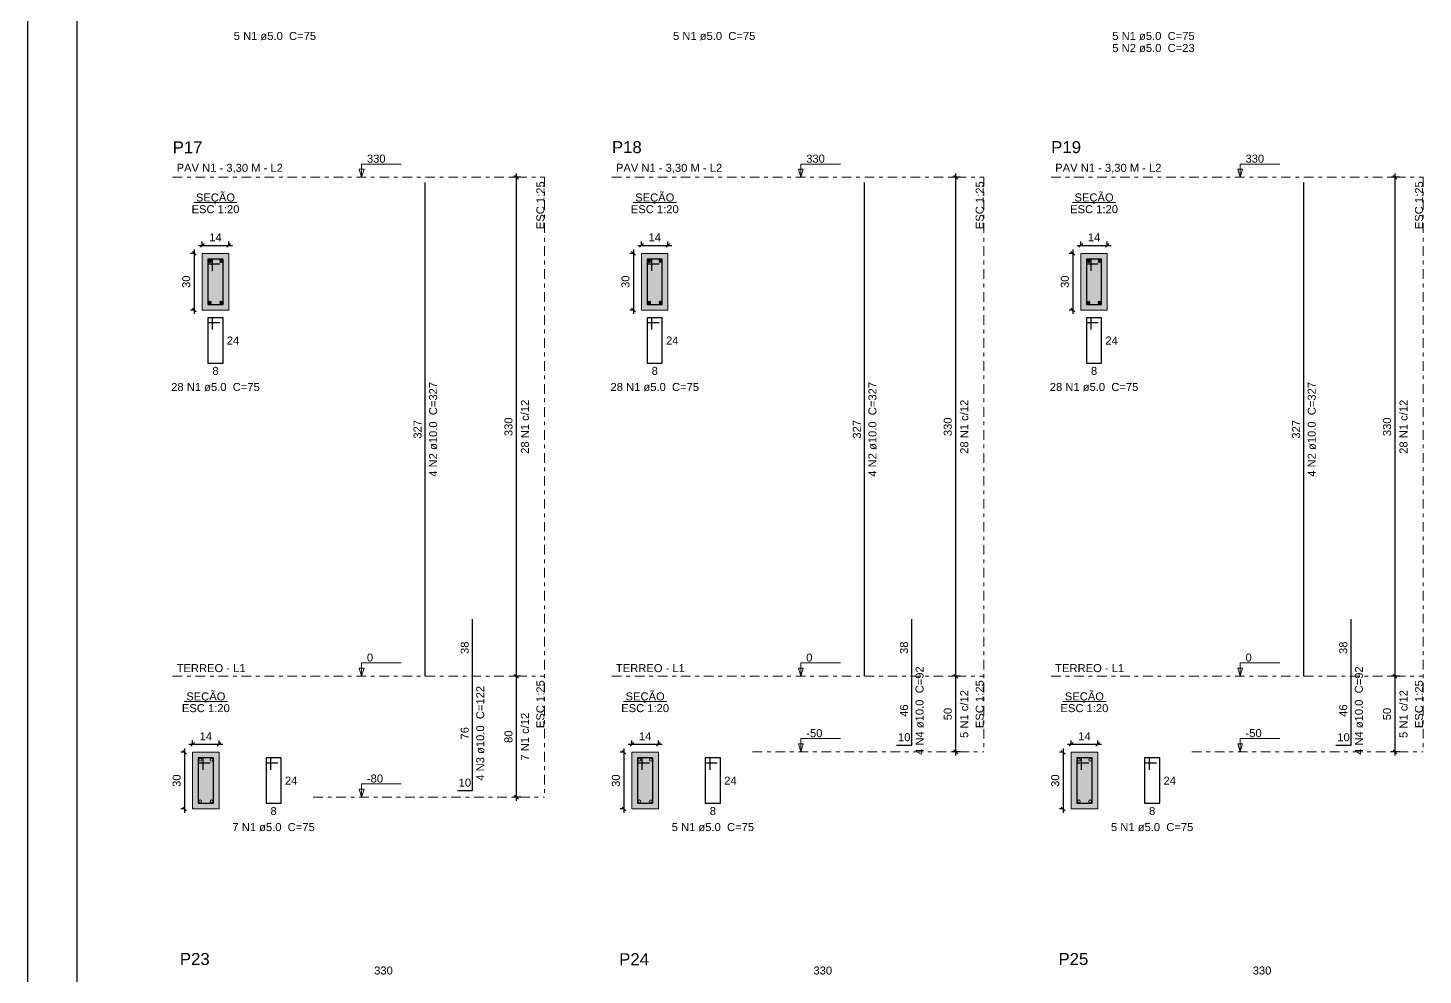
# Model space of a CAD drawing. Header units: millimetres. Extents: x -34 to 951, y -76 to 463.
# Drawn here: x 168.89 to 205.8, y -45.9 to -20.84 of the extents above; entities that cross this region are included whole.
import ezdxf

# ---------------------------------------------------------------- set-up
doc = ezdxf.new("R2010")
doc.units = ezdxf.units.MM
doc.header["$MEASUREMENT"] = 0
doc.linetypes.add('DASHDOT', pattern=[2.54, 1.27, -0.635, 0, -0.635])
doc.linetypes.add('NULL', pattern=[0])
for name, color, linetype, lineweight in [('Descrição da armadura', 7, 'Continuous', 0), ('DT-Barras na forma', 7, 'Continuous', 30), ('DT-Barras no corte', 5, 'Continuous', 5), ('DT-Barras rebatidas', 7, 'Continuous', 30), ('DT-Cotas', 7, 'Continuous', 5), ('DT-Forma', 5, 'Continuous', 5), ('DT-Hachura seção pilares', 252, 'Continuous', 5), ('DT-Pontilhado', 7, 'DASHDOT', 5), ('DT-Textos', 7, 'Continuous', 5), ('DT-Título', 7, 'Continuous', 20), ('Textos armaduras', 7, 'Continuous', 0)]:
    doc.layers.add(name, color=color, linetype=linetype, lineweight=lineweight)
doc.styles.add('Arial', font='arial.ttf')
doc.dimstyles.new('UM_20.000000', dxfattribs={"dimtxt": 0.18, "dimasz": 0.1, "dimexe": 0.1, "dimexo": 0.2, "dimgap": 0, "dimtad": 1, "dimtih": 1, "dimtoh": 1, "dimdec": 1, "dimlfac": 20, "dimzin": 0, "dimdsep": 46, "dimtxsty": 'Standard', "dimcen": 0.09, "dimdle": 0.1, "dimadec": 1, "dimazin": 2, "dimtfac": 1, "dimtdec": 4, "dimtofl": 0, "dimtmove": 0, "dimatfit": 3, "dimfxl": 1, "dimtolj": 1, "dimarcsym": 0})
doc.dimstyles.new('UM_25.000000', dxfattribs={"dimtxt": 0.18, "dimasz": 0.1, "dimexe": 0.1, "dimexo": 0.2, "dimgap": 0, "dimtad": 1, "dimtih": 1, "dimtoh": 1, "dimdec": 1, "dimlfac": 25, "dimzin": 0, "dimdsep": 46, "dimtxsty": 'Standard', "dimcen": 0.09, "dimdle": 0.1, "dimadec": 1, "dimazin": 2, "dimtfac": 1, "dimtdec": 4, "dimtofl": 0, "dimtmove": 0, "dimatfit": 3, "dimfxl": 1, "dimtolj": 1, "dimarcsym": 0})

# ---------------------------------------------------------------- blocks, each defined once
blk = doc.blocks.new('_Oblique')
at = {"color": 0, "linetype": 'ByBlock', "lineweight": -2}
blk.add_line((-0.5, -0.5), (0.5, 0.5), dxfattribs=at)
blk = doc.blocks.new('*D357')
at = {"layer": 'Defpoints', "color": 0, "transparency": 16777216}
for p in [(173.501, -26.804), (173.289, -28.304), (173.501, -28.304)]:
    blk.add_point(p, dxfattribs=at)
at = {"layer": 'DT-Cotas', "color": 0, "lineweight": -2, "transparency": 16777216}
for p, q in [((173.301, -26.804), (173.189, -26.804)), ((173.289, -26.704), (173.289, -28.404)), ((173.301, -28.304), (173.189, -28.304))]:
    blk.add_line(p, q, dxfattribs=at)
at = {"layer": 'DT-Cotas', "color": 0, "lineweight": -2, "transparency": 16777216, "xscale": 0.1, "yscale": 0.1, "zscale": 0.1}
for p, rotation in [((173.289, -26.804), 90), ((173.289, -28.304), 270)]:
    blk.add_blockref('_Oblique', p, dxfattribs=dict(at, rotation=rotation))
at = {"layer": 'DT-Cotas', "color": 7, "transparency": 16777216, "insert": (173.077, -27.554), "char_height": 0.2118, "attachment_point": 5, "rotation": 90, "style": 'Arial'}
blk.add_mtext('\\A1;30', dxfattribs=at)
blk = doc.blocks.new('*D358')
at = {"layer": 'Defpoints', "color": 0, "transparency": 16777216}
for p in [(173.501, -26.804), (174.201, -26.592), (174.201, -26.804)]:
    blk.add_point(p, dxfattribs=at)
at = {"layer": 'DT-Cotas', "color": 0, "lineweight": -2, "transparency": 16777216}
for p, q in [((173.501, -26.604), (173.501, -26.492)), ((174.201, -26.604), (174.201, -26.492)), ((173.401, -26.592), (174.301, -26.592))]:
    blk.add_line(p, q, dxfattribs=at)
at = {"layer": 'DT-Cotas', "color": 0, "lineweight": -2, "transparency": 16777216, "xscale": 0.1, "yscale": 0.1, "zscale": 0.1, "rotation": 180}
blk.add_blockref('_Oblique', (173.501, -26.592), dxfattribs=at)
at = {"layer": 'DT-Cotas', "color": 0, "lineweight": -2, "transparency": 16777216, "xscale": 0.1, "yscale": 0.1, "zscale": 0.1}
blk.add_blockref('_Oblique', (174.201, -26.592), dxfattribs=at)
at = {"layer": 'DT-Cotas', "color": 7, "transparency": 16777216, "insert": (173.851, -26.38), "char_height": 0.2118, "attachment_point": 5, "rotation": 0.0057, "style": 'Arial'}
blk.add_mtext('\\A1;14', dxfattribs=at)
blk = doc.blocks.new('*D359')
at = {"layer": 'Defpoints', "color": 0, "transparency": 16777216}
for p in [(181.815, -24.792), (182.133, -24.792), (182.133, -37.992)]:
    blk.add_point(p, dxfattribs=at)
at = {"layer": 'DT-Cotas', "color": 0, "lineweight": -2, "transparency": 16777216}
for p, q in [((181.815, -38.092), (181.815, -24.692)), ((181.933, -24.792), (181.715, -24.792)), ((181.933, -37.992), (181.715, -37.992))]:
    blk.add_line(p, q, dxfattribs=at)
at = {"layer": 'DT-Cotas', "color": 0, "lineweight": -2, "transparency": 16777216, "xscale": 0.1, "yscale": 0.1, "zscale": 0.1}
for p, rotation in [((181.815, -24.792), 90), ((181.815, -37.992), 270)]:
    blk.add_blockref('_Oblique', p, dxfattribs=dict(at, rotation=rotation))
at = {"layer": 'DT-Cotas', "color": 7, "transparency": 16777216, "insert": (181.604, -31.392), "char_height": 0.2118, "attachment_point": 5, "rotation": 90, "style": 'Arial'}
blk.add_mtext('\\A1;330', dxfattribs=at)
blk = doc.blocks.new('*D360')
at = {"layer": 'Defpoints', "color": 0, "transparency": 16777216}
for p in [(173.247, -40.004), (173.035, -41.504), (173.247, -41.504)]:
    blk.add_point(p, dxfattribs=at)
at = {"layer": 'DT-Cotas', "color": 0, "lineweight": -2, "transparency": 16777216}
for p, q in [((173.047, -40.004), (172.935, -40.004)), ((173.035, -39.904), (173.035, -41.604)), ((173.047, -41.504), (172.935, -41.504))]:
    blk.add_line(p, q, dxfattribs=at)
at = {"layer": 'DT-Cotas', "color": 0, "lineweight": -2, "transparency": 16777216, "xscale": 0.1, "yscale": 0.1, "zscale": 0.1}
for p, rotation in [((173.035, -40.004), 90), ((173.035, -41.504), 270)]:
    blk.add_blockref('_Oblique', p, dxfattribs=dict(at, rotation=rotation))
at = {"layer": 'DT-Cotas', "color": 7, "transparency": 16777216, "insert": (172.823, -40.754), "char_height": 0.2118, "attachment_point": 5, "rotation": 90, "style": 'Arial'}
blk.add_mtext('\\A1;30', dxfattribs=at)
blk = doc.blocks.new('*D361')
at = {"layer": 'Defpoints', "color": 0, "transparency": 16777216}
for p in [(173.947, -39.792), (173.247, -40.004), (173.947, -40.004)]:
    blk.add_point(p, dxfattribs=at)
at = {"layer": 'DT-Cotas', "color": 0, "lineweight": -2, "transparency": 16777216}
for p, q in [((173.147, -39.792), (174.047, -39.792)), ((173.247, -39.804), (173.247, -39.692)), ((173.947, -39.804), (173.947, -39.692))]:
    blk.add_line(p, q, dxfattribs=at)
at = {"layer": 'DT-Cotas', "color": 0, "lineweight": -2, "transparency": 16777216, "xscale": 0.1, "yscale": 0.1, "zscale": 0.1, "rotation": 180}
blk.add_blockref('_Oblique', (173.247, -39.792), dxfattribs=at)
at = {"layer": 'DT-Cotas', "color": 0, "lineweight": -2, "transparency": 16777216, "xscale": 0.1, "yscale": 0.1, "zscale": 0.1}
blk.add_blockref('_Oblique', (173.947, -39.792), dxfattribs=at)
at = {"layer": 'DT-Cotas', "color": 7, "transparency": 16777216, "insert": (173.597, -39.58), "char_height": 0.2118, "attachment_point": 5, "rotation": 0.0057, "style": 'Arial'}
blk.add_mtext('\\A1;14', dxfattribs=at)
blk = doc.blocks.new('*D362')
at = {"layer": 'Defpoints', "color": 0, "transparency": 16777216}
for p in [(181.815, -37.992), (182.133, -37.992), (182.133, -41.192)]:
    blk.add_point(p, dxfattribs=at)
at = {"layer": 'DT-Cotas', "color": 0, "lineweight": -2, "transparency": 16777216}
for p, q in [((181.933, -37.992), (181.715, -37.992)), ((181.815, -41.292), (181.815, -37.892)), ((181.933, -41.192), (181.715, -41.192))]:
    blk.add_line(p, q, dxfattribs=at)
at = {"layer": 'DT-Cotas', "color": 0, "lineweight": -2, "transparency": 16777216, "xscale": 0.1, "yscale": 0.1, "zscale": 0.1}
for p, rotation in [((181.815, -37.992), 90), ((181.815, -41.192), 270)]:
    blk.add_blockref('_Oblique', p, dxfattribs=dict(at, rotation=rotation))
at = {"layer": 'DT-Cotas', "color": 7, "transparency": 16777216, "insert": (181.604, -39.592), "char_height": 0.2118, "attachment_point": 5, "rotation": 90, "style": 'Arial'}
blk.add_mtext('\\A1;80', dxfattribs=at)
blk = doc.blocks.new('*D363')
at = {"layer": 'Defpoints', "color": 0, "transparency": 16777216}
for p in [(185.124, -26.804), (184.912, -28.304), (185.124, -28.304)]:
    blk.add_point(p, dxfattribs=at)
at = {"layer": 'DT-Cotas', "color": 0, "lineweight": -2, "transparency": 16777216}
for p, q in [((184.924, -26.804), (184.812, -26.804)), ((184.912, -26.704), (184.912, -28.404)), ((184.924, -28.304), (184.812, -28.304))]:
    blk.add_line(p, q, dxfattribs=at)
at = {"layer": 'DT-Cotas', "color": 0, "lineweight": -2, "transparency": 16777216, "xscale": 0.1, "yscale": 0.1, "zscale": 0.1}
for p, rotation in [((184.912, -26.804), 90), ((184.912, -28.304), 270)]:
    blk.add_blockref('_Oblique', p, dxfattribs=dict(at, rotation=rotation))
at = {"layer": 'DT-Cotas', "color": 7, "transparency": 16777216, "insert": (184.7, -27.554), "char_height": 0.2118, "attachment_point": 5, "rotation": 90, "style": 'Arial'}
blk.add_mtext('\\A1;30', dxfattribs=at)
blk = doc.blocks.new('*D364')
at = {"layer": 'Defpoints', "color": 0, "transparency": 16777216}
for p in [(185.124, -26.804), (185.824, -26.592), (185.824, -26.804)]:
    blk.add_point(p, dxfattribs=at)
at = {"layer": 'DT-Cotas', "color": 0, "lineweight": -2, "transparency": 16777216}
for p, q in [((185.124, -26.604), (185.124, -26.492)), ((185.824, -26.604), (185.824, -26.492)), ((185.024, -26.592), (185.924, -26.592))]:
    blk.add_line(p, q, dxfattribs=at)
at = {"layer": 'DT-Cotas', "color": 0, "lineweight": -2, "transparency": 16777216, "xscale": 0.1, "yscale": 0.1, "zscale": 0.1, "rotation": 180}
blk.add_blockref('_Oblique', (185.124, -26.592), dxfattribs=at)
at = {"layer": 'DT-Cotas', "color": 0, "lineweight": -2, "transparency": 16777216, "xscale": 0.1, "yscale": 0.1, "zscale": 0.1}
blk.add_blockref('_Oblique', (185.824, -26.592), dxfattribs=at)
at = {"layer": 'DT-Cotas', "color": 7, "transparency": 16777216, "insert": (185.474, -26.38), "char_height": 0.2118, "attachment_point": 5, "rotation": 0.0057, "style": 'Arial'}
blk.add_mtext('\\A1;14', dxfattribs=at)
blk = doc.blocks.new('*D365')
at = {"layer": 'Defpoints', "color": 0, "transparency": 16777216}
for p in [(193.439, -24.792), (193.756, -24.792), (193.756, -37.992)]:
    blk.add_point(p, dxfattribs=at)
at = {"layer": 'DT-Cotas', "color": 0, "lineweight": -2, "transparency": 16777216}
for p, q in [((193.439, -38.092), (193.439, -24.692)), ((193.556, -24.792), (193.339, -24.792)), ((193.556, -37.992), (193.339, -37.992))]:
    blk.add_line(p, q, dxfattribs=at)
at = {"layer": 'DT-Cotas', "color": 0, "lineweight": -2, "transparency": 16777216, "xscale": 0.1, "yscale": 0.1, "zscale": 0.1}
for p, rotation in [((193.439, -24.792), 90), ((193.439, -37.992), 270)]:
    blk.add_blockref('_Oblique', p, dxfattribs=dict(at, rotation=rotation))
at = {"layer": 'DT-Cotas', "color": 7, "transparency": 16777216, "insert": (193.227, -31.392), "char_height": 0.2118, "attachment_point": 5, "rotation": 90, "style": 'Arial'}
blk.add_mtext('\\A1;330', dxfattribs=at)
blk = doc.blocks.new('*D366')
at = {"layer": 'Defpoints', "color": 0, "transparency": 16777216}
for p in [(184.87, -40.004), (184.658, -41.504), (184.87, -41.504)]:
    blk.add_point(p, dxfattribs=at)
at = {"layer": 'DT-Cotas', "color": 0, "lineweight": -2, "transparency": 16777216}
for p, q in [((184.67, -40.004), (184.558, -40.004)), ((184.658, -39.904), (184.658, -41.604)), ((184.67, -41.504), (184.558, -41.504))]:
    blk.add_line(p, q, dxfattribs=at)
at = {"layer": 'DT-Cotas', "color": 0, "lineweight": -2, "transparency": 16777216, "xscale": 0.1, "yscale": 0.1, "zscale": 0.1}
for p, rotation in [((184.658, -40.004), 90), ((184.658, -41.504), 270)]:
    blk.add_blockref('_Oblique', p, dxfattribs=dict(at, rotation=rotation))
at = {"layer": 'DT-Cotas', "color": 7, "transparency": 16777216, "insert": (184.446, -40.754), "char_height": 0.2118, "attachment_point": 5, "rotation": 90, "style": 'Arial'}
blk.add_mtext('\\A1;30', dxfattribs=at)
blk = doc.blocks.new('*D367')
at = {"layer": 'Defpoints', "color": 0, "transparency": 16777216}
for p in [(185.57, -39.792), (184.87, -40.004), (185.57, -40.004)]:
    blk.add_point(p, dxfattribs=at)
at = {"layer": 'DT-Cotas', "color": 0, "lineweight": -2, "transparency": 16777216}
for p, q in [((184.77, -39.792), (185.67, -39.792)), ((184.87, -39.804), (184.87, -39.692)), ((185.57, -39.804), (185.57, -39.692))]:
    blk.add_line(p, q, dxfattribs=at)
at = {"layer": 'DT-Cotas', "color": 0, "lineweight": -2, "transparency": 16777216, "xscale": 0.1, "yscale": 0.1, "zscale": 0.1, "rotation": 180}
blk.add_blockref('_Oblique', (184.87, -39.792), dxfattribs=at)
at = {"layer": 'DT-Cotas', "color": 0, "lineweight": -2, "transparency": 16777216, "xscale": 0.1, "yscale": 0.1, "zscale": 0.1}
blk.add_blockref('_Oblique', (185.57, -39.792), dxfattribs=at)
at = {"layer": 'DT-Cotas', "color": 7, "transparency": 16777216, "insert": (185.22, -39.58), "char_height": 0.2118, "attachment_point": 5, "rotation": 0.0057, "style": 'Arial'}
blk.add_mtext('\\A1;14', dxfattribs=at)
blk = doc.blocks.new('*D368')
at = {"layer": 'Defpoints', "color": 0, "transparency": 16777216}
for p in [(193.439, -37.992), (193.756, -37.992), (193.756, -39.992)]:
    blk.add_point(p, dxfattribs=at)
at = {"layer": 'DT-Cotas', "color": 0, "lineweight": -2, "transparency": 16777216}
for p, q in [((193.556, -37.992), (193.339, -37.992)), ((193.439, -40.092), (193.439, -37.892)), ((193.556, -39.992), (193.339, -39.992))]:
    blk.add_line(p, q, dxfattribs=at)
at = {"layer": 'DT-Cotas', "color": 0, "lineweight": -2, "transparency": 16777216, "xscale": 0.1, "yscale": 0.1, "zscale": 0.1}
for p, rotation in [((193.439, -37.992), 90), ((193.439, -39.992), 270)]:
    blk.add_blockref('_Oblique', p, dxfattribs=dict(at, rotation=rotation))
at = {"layer": 'DT-Cotas', "color": 7, "transparency": 16777216, "insert": (193.227, -38.992), "char_height": 0.2118, "attachment_point": 5, "rotation": 90, "style": 'Arial'}
blk.add_mtext('\\A1;50', dxfattribs=at)
blk = doc.blocks.new('*D369')
at = {"layer": 'Defpoints', "color": 0, "transparency": 16777216}
for p in [(196.747, -26.804), (196.536, -28.304), (196.747, -28.304)]:
    blk.add_point(p, dxfattribs=at)
at = {"layer": 'DT-Cotas', "color": 0, "lineweight": -2, "transparency": 16777216}
for p, q in [((196.547, -26.804), (196.436, -26.804)), ((196.536, -26.704), (196.536, -28.404)), ((196.547, -28.304), (196.436, -28.304))]:
    blk.add_line(p, q, dxfattribs=at)
at = {"layer": 'DT-Cotas', "color": 0, "lineweight": -2, "transparency": 16777216, "xscale": 0.1, "yscale": 0.1, "zscale": 0.1}
for p, rotation in [((196.536, -26.804), 90), ((196.536, -28.304), 270)]:
    blk.add_blockref('_Oblique', p, dxfattribs=dict(at, rotation=rotation))
at = {"layer": 'DT-Cotas', "color": 7, "transparency": 16777216, "insert": (196.324, -27.554), "char_height": 0.2118, "attachment_point": 5, "rotation": 90, "style": 'Arial'}
blk.add_mtext('\\A1;30', dxfattribs=at)
blk = doc.blocks.new('*D370')
at = {"layer": 'Defpoints', "color": 0, "transparency": 16777216}
for p in [(196.747, -26.804), (197.447, -26.592), (197.447, -26.804)]:
    blk.add_point(p, dxfattribs=at)
at = {"layer": 'DT-Cotas', "color": 0, "lineweight": -2, "transparency": 16777216}
for p, q in [((196.747, -26.604), (196.747, -26.492)), ((197.447, -26.604), (197.447, -26.492)), ((196.647, -26.592), (197.547, -26.592))]:
    blk.add_line(p, q, dxfattribs=at)
at = {"layer": 'DT-Cotas', "color": 0, "lineweight": -2, "transparency": 16777216, "xscale": 0.1, "yscale": 0.1, "zscale": 0.1, "rotation": 180}
blk.add_blockref('_Oblique', (196.747, -26.592), dxfattribs=at)
at = {"layer": 'DT-Cotas', "color": 0, "lineweight": -2, "transparency": 16777216, "xscale": 0.1, "yscale": 0.1, "zscale": 0.1}
blk.add_blockref('_Oblique', (197.447, -26.592), dxfattribs=at)
at = {"layer": 'DT-Cotas', "color": 7, "transparency": 16777216, "insert": (197.097, -26.38), "char_height": 0.2118, "attachment_point": 5, "rotation": 0.0057, "style": 'Arial'}
blk.add_mtext('\\A1;14', dxfattribs=at)
blk = doc.blocks.new('*D371')
at = {"layer": 'Defpoints', "color": 0, "transparency": 16777216}
for p in [(205.062, -24.792), (205.38, -24.792), (205.38, -37.992)]:
    blk.add_point(p, dxfattribs=at)
at = {"layer": 'DT-Cotas', "color": 0, "lineweight": -2, "transparency": 16777216}
for p, q in [((205.062, -38.092), (205.062, -24.692)), ((205.18, -24.792), (204.962, -24.792)), ((205.18, -37.992), (204.962, -37.992))]:
    blk.add_line(p, q, dxfattribs=at)
at = {"layer": 'DT-Cotas', "color": 0, "lineweight": -2, "transparency": 16777216, "xscale": 0.1, "yscale": 0.1, "zscale": 0.1}
for p, rotation in [((205.062, -24.792), 90), ((205.062, -37.992), 270)]:
    blk.add_blockref('_Oblique', p, dxfattribs=dict(at, rotation=rotation))
at = {"layer": 'DT-Cotas', "color": 7, "transparency": 16777216, "insert": (204.85, -31.392), "char_height": 0.2118, "attachment_point": 5, "rotation": 90, "style": 'Arial'}
blk.add_mtext('\\A1;330', dxfattribs=at)
blk = doc.blocks.new('*D372')
at = {"layer": 'Defpoints', "color": 0, "transparency": 16777216}
for p in [(196.493, -40.004), (196.281, -41.504), (196.493, -41.504)]:
    blk.add_point(p, dxfattribs=at)
at = {"layer": 'DT-Cotas', "color": 0, "lineweight": -2, "transparency": 16777216}
for p, q in [((196.293, -40.004), (196.181, -40.004)), ((196.281, -39.904), (196.281, -41.604)), ((196.293, -41.504), (196.181, -41.504))]:
    blk.add_line(p, q, dxfattribs=at)
at = {"layer": 'DT-Cotas', "color": 0, "lineweight": -2, "transparency": 16777216, "xscale": 0.1, "yscale": 0.1, "zscale": 0.1}
for p, rotation in [((196.281, -40.004), 90), ((196.281, -41.504), 270)]:
    blk.add_blockref('_Oblique', p, dxfattribs=dict(at, rotation=rotation))
at = {"layer": 'DT-Cotas', "color": 7, "transparency": 16777216, "insert": (196.07, -40.754), "char_height": 0.2118, "attachment_point": 5, "rotation": 90, "style": 'Arial'}
blk.add_mtext('\\A1;30', dxfattribs=at)
blk = doc.blocks.new('*D373')
at = {"layer": 'Defpoints', "color": 0, "transparency": 16777216}
for p in [(197.193, -39.792), (196.493, -40.004), (197.193, -40.004)]:
    blk.add_point(p, dxfattribs=at)
at = {"layer": 'DT-Cotas', "color": 0, "lineweight": -2, "transparency": 16777216}
for p, q in [((196.393, -39.792), (197.293, -39.792)), ((196.493, -39.804), (196.493, -39.692)), ((197.193, -39.804), (197.193, -39.692))]:
    blk.add_line(p, q, dxfattribs=at)
at = {"layer": 'DT-Cotas', "color": 0, "lineweight": -2, "transparency": 16777216, "xscale": 0.1, "yscale": 0.1, "zscale": 0.1, "rotation": 180}
blk.add_blockref('_Oblique', (196.493, -39.792), dxfattribs=at)
at = {"layer": 'DT-Cotas', "color": 0, "lineweight": -2, "transparency": 16777216, "xscale": 0.1, "yscale": 0.1, "zscale": 0.1}
blk.add_blockref('_Oblique', (197.193, -39.792), dxfattribs=at)
at = {"layer": 'DT-Cotas', "color": 7, "transparency": 16777216, "insert": (196.843, -39.58), "char_height": 0.2118, "attachment_point": 5, "rotation": 0.0057, "style": 'Arial'}
blk.add_mtext('\\A1;14', dxfattribs=at)
blk = doc.blocks.new('*D374')
at = {"layer": 'Defpoints', "color": 0, "transparency": 16777216}
for p in [(205.062, -37.992), (205.38, -37.992), (205.38, -39.992)]:
    blk.add_point(p, dxfattribs=at)
at = {"layer": 'DT-Cotas', "color": 0, "lineweight": -2, "transparency": 16777216}
for p, q in [((205.18, -37.992), (204.962, -37.992)), ((205.062, -40.092), (205.062, -37.892)), ((205.18, -39.992), (204.962, -39.992))]:
    blk.add_line(p, q, dxfattribs=at)
at = {"layer": 'DT-Cotas', "color": 0, "lineweight": -2, "transparency": 16777216, "xscale": 0.1, "yscale": 0.1, "zscale": 0.1}
for p, rotation in [((205.062, -37.992), 90), ((205.062, -39.992), 270)]:
    blk.add_blockref('_Oblique', p, dxfattribs=dict(at, rotation=rotation))
at = {"layer": 'DT-Cotas', "color": 7, "transparency": 16777216, "insert": (204.85, -38.992), "char_height": 0.2118, "attachment_point": 5, "rotation": 90, "style": 'Arial'}
blk.add_mtext('\\A1;50', dxfattribs=at)

msp = doc.modelspace()

# ---------------------------------------------------------------- hatches: boundary and pattern name
at = {"layer": 'DT-Hachura seção pilares', "linetype": 'Continuous'}
for points in [[(173.5008, -28.3037), (173.5008, -28.3037), (174.2008, -28.3037), (174.2008, -26.8037), (173.5008, -26.8037), (173.5008, -28.3037)], [(185.1241, -28.3037), (185.1241, -28.3037), (185.8241, -28.3037), (185.8241, -26.8037), (185.1241, -26.8037), (185.1241, -28.3037)], [(196.7473, -28.3037), (196.7473, -28.3037), (197.4473, -28.3037), (197.4473, -26.8037), (196.7473, -26.8037), (196.7473, -28.3037)], [(173.2466, -41.5037), (173.2466, -41.5037), (173.9466, -41.5037), (173.9466, -40.0037), (173.2466, -40.0037), (173.2466, -41.5037)], [(184.8699, -41.5037), (184.8699, -41.5037), (185.5699, -41.5037), (185.5699, -40.0037), (184.8699, -40.0037), (184.8699, -41.5037)], [(196.4931, -41.5037), (196.4931, -41.5037), (197.1931, -41.5037), (197.1931, -40.0037), (196.4931, -40.0037), (196.4931, -41.5037)]]:
    msp.add_hatch(color=252, dxfattribs=at).paths.add_polyline_path(points)

# ---------------------------------------------------------------- linework, layer by layer
at = {"color": 7}
for p, q in [((168.888, -76.3225), (168.888, 42.5775)), ((170.188, -74.0225), (170.188, 40.2775))]:
    msp.add_line(p, q, dxfattribs=at)
at = {"layer": 'DT-Barras na forma'}
for points in [[(173.7758, -27.2662), (173.7758, -26.9537), (173.6508, -26.9537), (173.6508, -28.1537), (174.0508, -28.1537), (174.0508, -26.9537), (173.6508, -26.9537), (173.6508, -27.0787), (173.9633, -27.0787)], [(185.3991, -27.2662), (185.3991, -26.9537), (185.2741, -26.9537), (185.2741, -28.1537), (185.6741, -28.1537), (185.6741, -26.9537), (185.2741, -26.9537), (185.2741, -27.0787), (185.5866, -27.0787)], [(197.0223, -27.2662), (197.0223, -26.9537), (196.8973, -26.9537), (196.8973, -28.1537), (197.2973, -28.1537), (197.2973, -26.9537), (196.8973, -26.9537), (196.8973, -27.0787), (197.2098, -27.0787)], [(173.5216, -40.4662), (173.5216, -40.1537), (173.3966, -40.1537), (173.3966, -41.3537), (173.7966, -41.3537), (173.7966, -40.1537), (173.3966, -40.1537), (173.3966, -40.2787), (173.7091, -40.2787)], [(185.1449, -40.4662), (185.1449, -40.1537), (185.0199, -40.1537), (185.0199, -41.3537), (185.4199, -41.3537), (185.4199, -40.1537), (185.0199, -40.1537), (185.0199, -40.2787), (185.3324, -40.2787)], [(196.7681, -40.4662), (196.7681, -40.1537), (196.6431, -40.1537), (196.6431, -41.3537), (197.0431, -41.3537), (197.0431, -40.1537), (196.6431, -40.1537), (196.6431, -40.2787), (196.9556, -40.2787)]]:
    msp.add_lwpolyline(points, dxfattribs=at)
at = {"layer": 'DT-Barras no corte'}
for p, q in [((173.6633, -27.0412), (173.7383, -26.9662)), ((173.6633, -26.9662), (173.7383, -27.0412)), ((173.9633, -27.0412), (174.0383, -26.9662)), ((173.9633, -26.9662), (174.0383, -27.0412)), ((185.2866, -27.0412), (185.3616, -26.9662)), ((185.2866, -26.9662), (185.3616, -27.0412)), ((185.5866, -27.0412), (185.6616, -26.9662)), ((185.5866, -26.9662), (185.6616, -27.0412)), ((196.9098, -27.0412), (196.9848, -26.9662)), ((196.9098, -26.9662), (196.9848, -27.0412)), ((197.2098, -27.0412), (197.2848, -26.9662)), ((197.2098, -26.9662), (197.2848, -27.0412)), ((173.6633, -28.1412), (173.7383, -28.0662)), ((173.6633, -28.0662), (173.7383, -28.1412)), ((173.9633, -28.1412), (174.0383, -28.0662)), ((173.9633, -28.0662), (174.0383, -28.1412)), ((185.2866, -28.1412), (185.3616, -28.0662)), ((185.2866, -28.0662), (185.3616, -28.1412)), ((185.5866, -28.1412), (185.6616, -28.0662)), ((185.5866, -28.0662), (185.6616, -28.1412)), ((196.9098, -28.1412), (196.9848, -28.0662)), ((196.9098, -28.0662), (196.9848, -28.1412)), ((197.2098, -28.1412), (197.2848, -28.0662)), ((197.2098, -28.0662), (197.2848, -28.1412))]:
    msp.add_line(p, q, dxfattribs=at)
for centre in [(173.7008, -27.0037), (174.0008, -27.0037), (185.3241, -27.0037), (185.6241, -27.0037), (196.9473, -27.0037), (197.2473, -27.0037), (173.7008, -28.1037), (174.0008, -28.1037), (185.3241, -28.1037), (185.6241, -28.1037), (196.9473, -28.1037), (197.2473, -28.1037), (173.4466, -40.2037), (173.7466, -40.2037), (185.0699, -40.2037), (185.3699, -40.2037), (196.6931, -40.2037), (196.9931, -40.2037), (173.4466, -41.3037), (173.7466, -41.3037), (185.0699, -41.3037), (185.3699, -41.3037), (196.6931, -41.3037), (196.9931, -41.3037)]:
    msp.add_circle(centre, 0.0375, dxfattribs=at)
at = {"layer": 'DT-Barras rebatidas'}
for points in [[(179.4033, -37.9916), (179.4033, -24.9276)], [(191.0265, -37.9916), (191.0265, -24.9276)], [(202.6498, -37.9916), (202.6498, -24.9276)], [(173.7758, -28.8221), (173.7758, -28.5096), (173.6508, -28.5096), (173.6508, -29.7096), (174.0508, -29.7096), (174.0508, -28.5096), (173.6508, -28.5096), (173.6508, -28.6346), (173.9633, -28.6346)], [(185.3991, -28.8221), (185.3991, -28.5096), (185.2741, -28.5096), (185.2741, -29.7096), (185.6741, -29.7096), (185.6741, -28.5096), (185.2741, -28.5096), (185.2741, -28.6346), (185.5866, -28.6346)], [(197.0223, -28.8221), (197.0223, -28.5096), (196.8973, -28.5096), (196.8973, -29.7096), (197.2973, -29.7096), (197.2973, -28.5096), (196.8973, -28.5096), (196.8973, -28.6346), (197.2098, -28.6346)], [(180.2505, -41.0116), (180.6505, -41.0116), (180.6505, -37.9916), (180.6505, -36.4849)], [(191.8737, -39.8116), (192.2737, -39.8116), (192.2737, -37.9916), (192.2737, -36.4849)], [(203.497, -39.8116), (203.897, -39.8116), (203.897, -37.9916), (203.897, -36.4849)], [(175.3136, -40.4662), (175.3136, -40.1537), (175.1886, -40.1537), (175.1886, -41.3537), (175.5886, -41.3537), (175.5886, -40.1537), (175.1886, -40.1537), (175.1886, -40.2787), (175.5011, -40.2787)], [(186.9368, -40.4662), (186.9368, -40.1537), (186.8118, -40.1537), (186.8118, -41.3537), (187.2118, -41.3537), (187.2118, -40.1537), (186.8118, -40.1537), (186.8118, -40.2787), (187.1243, -40.2787)], [(198.5601, -40.4662), (198.5601, -40.1537), (198.4351, -40.1537), (198.4351, -41.3537), (198.8351, -41.3537), (198.8351, -40.1537), (198.4351, -40.1537), (198.4351, -40.2787), (198.7476, -40.2787)]]:
    msp.add_lwpolyline(points, dxfattribs=at)
at = {"layer": 'DT-Forma'}
for points in [[(173.5008, -28.3037), (174.2008, -28.3037), (174.2008, -26.8037), (173.5008, -26.8037), (173.5008, -28.3037)], [(185.1241, -28.3037), (185.8241, -28.3037), (185.8241, -26.8037), (185.1241, -26.8037), (185.1241, -28.3037)], [(196.7473, -28.3037), (197.4473, -28.3037), (197.4473, -26.8037), (196.7473, -26.8037), (196.7473, -28.3037)], [(173.2466, -41.5037), (173.9466, -41.5037), (173.9466, -40.0037), (173.2466, -40.0037), (173.2466, -41.5037)], [(184.8699, -41.5037), (185.5699, -41.5037), (185.5699, -40.0037), (184.8699, -40.0037), (184.8699, -41.5037)], [(196.4931, -41.5037), (197.1931, -41.5037), (197.1931, -40.0037), (196.4931, -40.0037), (196.4931, -41.5037)]]:
    msp.add_lwpolyline(points, close=True, dxfattribs=at)
at = {"layer": 'DT-Pontilhado', "ltscale": 0.2}
for p, q in [((172.7171, -24.7916), (182.5567, -24.7916)), ((182.5567, -24.7916), (182.5567, -41.1916)), ((184.3404, -24.7916), (194.1799, -24.7916)), ((194.1799, -24.7916), (194.1799, -39.9916)), ((195.9636, -24.7916), (205.8032, -24.7916)), ((205.8032, -24.7916), (205.8032, -39.9916)), ((172.7171, -37.9916), (182.5567, -37.9916)), ((184.3404, -37.9916), (194.1799, -37.9916)), ((195.9636, -37.9916), (205.8032, -37.9916)), ((188.063, -39.9916), (194.1799, -39.9916)), ((199.6863, -39.9916), (205.8032, -39.9916)), ((176.4398, -41.1916), (182.5567, -41.1916))]:
    msp.add_line(p, q, dxfattribs=at)
at = {"layer": 'DT-Textos'}
for p, q in [((173.2786, -25.4588), (174.423, -25.4588)), ((184.9018, -25.4588), (186.0463, -25.4588)), ((196.5251, -25.4588), (197.6695, -25.4588)), ((173.0244, -38.6588), (174.1688, -38.6588)), ((184.6477, -38.6588), (185.7921, -38.6588)), ((196.2709, -38.6588), (197.4153, -38.6588))]:
    msp.add_line(p, q, dxfattribs=at)
for points in [[(177.7179, -24.7916), (177.7814, -24.5798), (177.6543, -24.5798), (177.7179, -24.7916), (177.7179, -24.4416), (178.7679, -24.4416)], [(189.3411, -24.7916), (189.4047, -24.5798), (189.2776, -24.5798), (189.3411, -24.7916), (189.3411, -24.4416), (190.3911, -24.4416)], [(200.9644, -24.7916), (201.0279, -24.5798), (200.9008, -24.5798), (200.9644, -24.7916), (200.9644, -24.4416), (202.0144, -24.4416)], [(177.7179, -37.9916), (177.7814, -37.7798), (177.6543, -37.7798), (177.7179, -37.9916), (177.7179, -37.6416), (178.7679, -37.6416)], [(189.3411, -37.9916), (189.4047, -37.7798), (189.2776, -37.7798), (189.3411, -37.9916), (189.3411, -37.6416), (190.3911, -37.6416)], [(200.9644, -37.9916), (201.0279, -37.7798), (200.9008, -37.7798), (200.9644, -37.9916), (200.9644, -37.6416), (202.0144, -37.6416)], [(189.3411, -39.9916), (189.4047, -39.7798), (189.2776, -39.7798), (189.3411, -39.9916), (189.3411, -39.6416), (190.3911, -39.6416)], [(200.9644, -39.9916), (201.0279, -39.7798), (200.9008, -39.7798), (200.9644, -39.9916), (200.9644, -39.6416), (202.0144, -39.6416)], [(177.7179, -41.1916), (177.7814, -40.9798), (177.6543, -40.9798), (177.7179, -41.1916), (177.7179, -40.8416), (178.7679, -40.8416)]]:
    msp.add_lwpolyline(points, dxfattribs=at)

# ---------------------------------------------------------------- texts
at = {"layer": 'Descrição da armadura', "linetype": 'NULL', "char_height": 0.2118, "attachment_point": 8, "line_spacing_factor": 0.9, "style": 'Arial'}
for s, insert, width in [('5 N1 ø5.0  C=75', (175.4226, -21.1637), 4.35772), ('5 N1 ø5.0  C=75', (187.0458, -21.1637), 4.35772), ('5 N1 ø5.0  C=75', (198.6691, -21.1637), 4.35772), ('5 N2 ø5.0  C=23', (198.6691, -21.4817), 4.39772), ('28 N1 ø5.0  C=75', (173.8511, -30.4506), 4.686721), ('28 N1 ø5.0  C=75', (185.4744, -30.4506), 4.686721), ('28 N1 ø5.0  C=75', (197.0976, -30.4506), 4.686721), ('7 N1 ø5.0  C=75', (175.3881, -42.0946), 4.35772), ('5 N1 ø5.0  C=75', (187.0114, -42.0946), 4.35772), ('5 N1 ø5.0  C=75', (198.6346, -42.0946), 4.35772)]:
    msp.add_mtext(s, dxfattribs=dict(at, insert=insert, width=width))
at = {"layer": 'Descrição da armadura', "linetype": 'NULL', "char_height": 0.2118, "attachment_point": 8, "rotation": 90.00021, "line_spacing_factor": 0.9, "style": 'Arial'}
for s, insert, width in [('4 N2 ø10.0  C=327', (179.7212, -31.4595), 5.015721), ('4 N2 ø10.0  C=327', (191.3445, -31.4595), 5.015721), ('4 N2 ø10.0  C=327', (202.9677, -31.4595), 5.015721), ('28 N1 c/12', (182.1471, -31.3916), 2.90156), ('28 N1 c/12', (193.7703, -31.3916), 2.90156), ('28 N1 c/12', (205.3936, -31.3916), 2.90156), ('4 N4 ø10.0  C=92', (192.5915, -38.9015), 4.686721), ('4 N4 ø10.0  C=92', (204.2147, -38.9015), 4.686721), ('4 N3 ø10.0  C=122', (180.9682, -39.5015), 5.015721), ('5 N1 c/12', (193.7703, -38.9916), 2.57256), ('5 N1 c/12', (205.3936, -38.9916), 2.57256), ('7 N1 c/12', (182.1471, -39.5916), 2.57256)]:
    msp.add_mtext(s, dxfattribs=dict(at, insert=insert, width=width))
at = {"layer": 'DT-Textos', "linetype": 'NULL', "char_height": 0.2118, "line_spacing_factor": 0.798, "style": 'Arial'}
for s, insert, width, attachment_point in [('330', (177.8581, -24.4066), 0.987001, 7), ('330', (189.4814, -24.4066), 0.987001, 7), ('330', (201.1046, -24.4066), 0.987001, 7), ('PAV N1 - 3,30 M - L2', (172.8231, -24.6856), 5.623355, 7), ('PAV N1 - 3,30 M - L2', (184.4464, -24.6856), 5.623355, 7), ('PAV N1 - 3,30 M - L2', (196.0696, -24.6856), 5.623355, 7), ('SEÇÃO', (173.8511, -25.4965), 2.072476, 8), ('SEÇÃO', (185.4744, -25.4965), 2.072476, 8), ('SEÇÃO', (197.0976, -25.4965), 2.072476, 8), ('ESC 1:20', (173.8511, -25.7446), 2.532883, 8), ('ESC 1:20', (185.4744, -25.7446), 2.532883, 8), ('ESC 1:20', (197.0976, -25.7446), 2.532883, 8), ('0', (177.8581, -37.6066), 0.329, 7), ('0', (189.4814, -37.6066), 0.329, 7), ('0', (201.1046, -37.6066), 0.329, 7), ('TERREO - L1', (172.8231, -37.8856), 3.650321, 7), ('TERREO - L1', (184.4464, -37.8856), 3.650321, 7), ('TERREO - L1', (196.0696, -37.8856), 3.650321, 7), ('SEÇÃO', (173.5961, -38.6965), 2.072476, 8), ('SEÇÃO', (185.2194, -38.6965), 2.072476, 8), ('SEÇÃO', (196.8426, -38.6965), 2.072476, 8), ('ESC 1:20', (173.5961, -38.9446), 2.532883, 8), ('ESC 1:20', (185.2194, -38.9446), 2.532883, 8), ('ESC 1:20', (196.8426, -38.9446), 2.532883, 8), ('-50', (189.4814, -39.6066), 0.854949, 7), ('-50', (201.1046, -39.6066), 0.854949, 7), ('-80', (177.8581, -40.8066), 0.854949, 7), ('330', (178.0498, -45.8864), 0.987001, 7), ('330', (189.6731, -45.8864), 0.987001, 7), ('330', (201.2963, -45.8864), 0.987001, 7)]:
    msp.add_mtext(s, dxfattribs=dict(at, insert=insert, width=width, attachment_point=attachment_point))
at = {"layer": 'DT-Textos', "linetype": 'NULL', "char_height": 0.2118, "width": 2.532883, "attachment_point": 9, "rotation": 90.00021, "line_spacing_factor": 0.798, "style": 'Arial'}
for insert in [(182.5562, -24.8975), (194.1795, -24.8975), (205.8027, -24.8975), (182.5562, -38.0975), (194.1795, -38.0975), (205.8027, -38.0975)]:
    msp.add_mtext('ESC 1:25', dxfattribs=dict(at, insert=insert))
at = {"layer": 'DT-Título', "linetype": 'NULL', "char_height": 0.3177, "width": 1.579298, "attachment_point": 7, "line_spacing_factor": 0.798, "style": 'Arial'}
for s, insert in [('P17', (172.7171, -24.1567)), ('P18', (184.3404, -24.1567)), ('P19', (195.9636, -24.1567)), ('P23', (172.9088, -45.6364)), ('P24', (184.5321, -45.6364)), ('P25', (196.1553, -45.6364))]:
    msp.add_mtext(s, dxfattribs=dict(at, insert=insert))
at = {"layer": 'Textos armaduras', "linetype": 'NULL', "char_height": 0.2118, "line_spacing_factor": 0.9, "style": 'Arial'}
for s, insert, width, attachment_point in [('24', (174.1508, -29.0037), 1.058001, 1), ('24', (185.7741, -29.0037), 1.058001, 1), ('24', (197.3973, -29.0037), 1.058001, 1), ('8', (173.8508, -29.8069), 0.729, 2), ('8', (185.4741, -29.8069), 0.729, 2), ('8', (197.0973, -29.8069), 0.729, 2), ('10', (192.0737, -39.7143), 1.058001, 8), ('10', (203.697, -39.7143), 1.058001, 8), ('24', (175.6886, -40.6478), 1.058001, 1), ('10', (180.4505, -40.9143), 1.058001, 8), ('24', (187.3118, -40.6478), 1.058001, 1), ('24', (198.9351, -40.6478), 1.058001, 1), ('8', (175.3886, -41.451), 0.729, 2), ('8', (187.0118, -41.451), 0.729, 2), ('8', (198.6351, -41.451), 0.729, 2)]:
    msp.add_mtext(s, dxfattribs=dict(at, insert=insert, width=width, attachment_point=attachment_point))
at = {"layer": 'Textos armaduras', "linetype": 'NULL', "char_height": 0.2118, "attachment_point": 8, "rotation": 90.00021, "line_spacing_factor": 0.9, "style": 'Arial'}
for s, insert, width in [('327', (179.306, -31.4596), 1.387001), ('327', (190.9292, -31.4596), 1.387001), ('327', (202.5525, -31.4596), 1.387001), ('38', (180.5532, -37.2382), 1.058001), ('38', (192.1764, -37.2382), 1.058001), ('38', (203.7997, -37.2382), 1.058001), ('46', (192.1764, -38.9016), 1.058001), ('46', (203.7997, -38.9016), 1.058001), ('76', (180.5532, -39.5016), 1.058001)]:
    msp.add_mtext(s, dxfattribs=dict(at, insert=insert, width=width))

# ---------------------------------------------------------------- dimensions: what is measured, and where the dimension line sits
at = {"layer": 'DT-Cotas'}
for base, p1, p2, dimstyle, override, picture, middle in [((181.8154, -24.7916), (182.1331, -37.9916), (182.1331, -24.7916), 'UM_25.000000', {"dimtxt": 0.2118, "dimasz": 0.1, "dimexe": 0.1, "dimexo": 0.2, "dimtad": 1, "dimtih": 0, "dimtoh": 0, "dimdec": 1, "dimlfac": 25, "dimzin": 8, "dimtxsty": 'Arial', "dimblk": 'Oblique', "dimblk1": 'Oblique', "dimblk2": 'Oblique', "dimsah": 1, "dimdle": 0.1, "dimse1": 0, "dimse2": 0, "dimclrt": 7, "dimadec": 1, "dimazin": 3, "dimtmove": 2, "dimldrblk": 'Oblique'}, '*D359', (181.6036, -31.3916)), ((193.4386, -24.7916), (193.7563, -37.9916), (193.7563, -24.7916), 'UM_25.000000', {"dimtxt": 0.2118, "dimasz": 0.1, "dimexe": 0.1, "dimexo": 0.2, "dimtad": 1, "dimtih": 0, "dimtoh": 0, "dimdec": 1, "dimlfac": 25, "dimzin": 8, "dimtxsty": 'Arial', "dimblk": 'Oblique', "dimblk1": 'Oblique', "dimblk2": 'Oblique', "dimsah": 1, "dimdle": 0.1, "dimse1": 0, "dimse2": 0, "dimclrt": 7, "dimadec": 1, "dimazin": 3, "dimtmove": 2, "dimldrblk": 'Oblique'}, '*D365', (193.2268, -31.3916)), ((205.0619, -24.7916), (205.3796, -37.9916), (205.3796, -24.7916), 'UM_25.000000', {"dimtxt": 0.2118, "dimasz": 0.1, "dimexe": 0.1, "dimexo": 0.2, "dimtad": 1, "dimtih": 0, "dimtoh": 0, "dimdec": 1, "dimlfac": 25, "dimzin": 8, "dimtxsty": 'Arial', "dimblk": 'Oblique', "dimblk1": 'Oblique', "dimblk2": 'Oblique', "dimsah": 1, "dimdle": 0.1, "dimse1": 0, "dimse2": 0, "dimclrt": 7, "dimadec": 1, "dimazin": 3, "dimtmove": 2, "dimldrblk": 'Oblique'}, '*D371', (204.8501, -31.3916)), ((173.289, -28.3037), (173.5008, -26.8037), (173.5008, -28.3037), 'UM_20.000000', {"dimtxt": 0.2118, "dimasz": 0.1, "dimexe": 0.1, "dimexo": 0.2, "dimtad": 1, "dimtih": 0, "dimtoh": 0, "dimdec": 1, "dimlfac": 20, "dimzin": 8, "dimtxsty": 'Arial', "dimblk": 'Oblique', "dimblk1": 'Oblique', "dimblk2": 'Oblique', "dimsah": 1, "dimdle": 0.1, "dimse1": 0, "dimse2": 0, "dimclrt": 7, "dimadec": 1, "dimazin": 3, "dimtmove": 2, "dimldrblk": 'Oblique'}, '*D357', (173.0772, -27.5537)), ((184.9123, -28.3037), (185.1241, -26.8037), (185.1241, -28.3037), 'UM_20.000000', {"dimtxt": 0.2118, "dimasz": 0.1, "dimexe": 0.1, "dimexo": 0.2, "dimtad": 1, "dimtih": 0, "dimtoh": 0, "dimdec": 1, "dimlfac": 20, "dimzin": 8, "dimtxsty": 'Arial', "dimblk": 'Oblique', "dimblk1": 'Oblique', "dimblk2": 'Oblique', "dimsah": 1, "dimdle": 0.1, "dimse1": 0, "dimse2": 0, "dimclrt": 7, "dimadec": 1, "dimazin": 3, "dimtmove": 2, "dimldrblk": 'Oblique'}, '*D363', (184.7005, -27.5537)), ((196.5355, -28.3037), (196.7473, -26.8037), (196.7473, -28.3037), 'UM_20.000000', {"dimtxt": 0.2118, "dimasz": 0.1, "dimexe": 0.1, "dimexo": 0.2, "dimtad": 1, "dimtih": 0, "dimtoh": 0, "dimdec": 1, "dimlfac": 20, "dimzin": 8, "dimtxsty": 'Arial', "dimblk": 'Oblique', "dimblk1": 'Oblique', "dimblk2": 'Oblique', "dimsah": 1, "dimdle": 0.1, "dimse1": 0, "dimse2": 0, "dimclrt": 7, "dimadec": 1, "dimazin": 3, "dimtmove": 2, "dimldrblk": 'Oblique'}, '*D369', (196.3237, -27.5537)), ((181.8154, -37.9916), (182.1331, -41.1916), (182.1331, -37.9916), 'UM_25.000000', {"dimtxt": 0.2118, "dimasz": 0.1, "dimexe": 0.1, "dimexo": 0.2, "dimtad": 1, "dimtih": 0, "dimtoh": 0, "dimdec": 1, "dimlfac": 25, "dimzin": 8, "dimtxsty": 'Arial', "dimblk": 'Oblique', "dimblk1": 'Oblique', "dimblk2": 'Oblique', "dimsah": 1, "dimdle": 0.1, "dimse1": 0, "dimse2": 0, "dimclrt": 7, "dimadec": 1, "dimazin": 3, "dimtmove": 2, "dimldrblk": 'Oblique'}, '*D362', (181.6036, -39.5916)), ((193.4386, -37.9916), (193.7563, -39.9916), (193.7563, -37.9916), 'UM_25.000000', {"dimtxt": 0.2118, "dimasz": 0.1, "dimexe": 0.1, "dimexo": 0.2, "dimtad": 1, "dimtih": 0, "dimtoh": 0, "dimdec": 1, "dimlfac": 25, "dimzin": 8, "dimtxsty": 'Arial', "dimblk": 'Oblique', "dimblk1": 'Oblique', "dimblk2": 'Oblique', "dimsah": 1, "dimdle": 0.1, "dimse1": 0, "dimse2": 0, "dimclrt": 7, "dimadec": 1, "dimazin": 3, "dimtmove": 2, "dimldrblk": 'Oblique'}, '*D368', (193.2268, -38.9916)), ((205.0619, -37.9916), (205.3796, -39.9916), (205.3796, -37.9916), 'UM_25.000000', {"dimtxt": 0.2118, "dimasz": 0.1, "dimexe": 0.1, "dimexo": 0.2, "dimtad": 1, "dimtih": 0, "dimtoh": 0, "dimdec": 1, "dimlfac": 25, "dimzin": 8, "dimtxsty": 'Arial', "dimblk": 'Oblique', "dimblk1": 'Oblique', "dimblk2": 'Oblique', "dimsah": 1, "dimdle": 0.1, "dimse1": 0, "dimse2": 0, "dimclrt": 7, "dimadec": 1, "dimazin": 3, "dimtmove": 2, "dimldrblk": 'Oblique'}, '*D374', (204.8501, -38.9916)), ((173.0348, -41.5037), (173.2466, -40.0037), (173.2466, -41.5037), 'UM_20.000000', {"dimtxt": 0.2118, "dimasz": 0.1, "dimexe": 0.1, "dimexo": 0.2, "dimtad": 1, "dimtih": 0, "dimtoh": 0, "dimdec": 1, "dimlfac": 20, "dimzin": 8, "dimtxsty": 'Arial', "dimblk": 'Oblique', "dimblk1": 'Oblique', "dimblk2": 'Oblique', "dimsah": 1, "dimdle": 0.1, "dimse1": 0, "dimse2": 0, "dimclrt": 7, "dimadec": 1, "dimazin": 3, "dimtmove": 2, "dimldrblk": 'Oblique'}, '*D360', (172.823, -40.7537)), ((184.6581, -41.5037), (184.8699, -40.0037), (184.8699, -41.5037), 'UM_20.000000', {"dimtxt": 0.2118, "dimasz": 0.1, "dimexe": 0.1, "dimexo": 0.2, "dimtad": 1, "dimtih": 0, "dimtoh": 0, "dimdec": 1, "dimlfac": 20, "dimzin": 8, "dimtxsty": 'Arial', "dimblk": 'Oblique', "dimblk1": 'Oblique', "dimblk2": 'Oblique', "dimsah": 1, "dimdle": 0.1, "dimse1": 0, "dimse2": 0, "dimclrt": 7, "dimadec": 1, "dimazin": 3, "dimtmove": 2, "dimldrblk": 'Oblique'}, '*D366', (184.4463, -40.7537)), ((196.2813, -41.5037), (196.4931, -40.0037), (196.4931, -41.5037), 'UM_20.000000', {"dimtxt": 0.2118, "dimasz": 0.1, "dimexe": 0.1, "dimexo": 0.2, "dimtad": 1, "dimtih": 0, "dimtoh": 0, "dimdec": 1, "dimlfac": 20, "dimzin": 8, "dimtxsty": 'Arial', "dimblk": 'Oblique', "dimblk1": 'Oblique', "dimblk2": 'Oblique', "dimsah": 1, "dimdle": 0.1, "dimse1": 0, "dimse2": 0, "dimclrt": 7, "dimadec": 1, "dimazin": 3, "dimtmove": 2, "dimldrblk": 'Oblique'}, '*D372', (196.0695, -40.7537))]:
    dim = msp.add_linear_dim(base=base, p1=p1, p2=p2, angle=90, dimstyle=dimstyle, override=override, dxfattribs=at)
    dim.commit()
    dim.dimension.update_dxf_attribs({"geometry": picture, "text_midpoint": middle, "dimtype": 160, "text_rotation": 90})
for base, p1, p2, picture, middle in [((174.2008, -26.5919), (173.5008, -26.8037), (174.2008, -26.8037), '*D358', (173.8508, -26.3801)), ((185.8241, -26.5919), (185.1241, -26.8037), (185.8241, -26.8037), '*D364', (185.4741, -26.3801)), ((197.4473, -26.5919), (196.7473, -26.8037), (197.4473, -26.8037), '*D370', (197.0973, -26.3801)), ((173.9466, -39.7919), (173.2466, -40.0037), (173.9466, -40.0037), '*D361', (173.5966, -39.5801)), ((185.5699, -39.7919), (184.8699, -40.0037), (185.5699, -40.0037), '*D367', (185.2199, -39.5801)), ((197.1931, -39.7919), (196.4931, -40.0037), (197.1931, -40.0037), '*D373', (196.8431, -39.5801))]:
    dim = msp.add_linear_dim(base=base, p1=p1, p2=p2, dimstyle='UM_20.000000', override={"dimtxt": 0.2118, "dimasz": 0.1, "dimexe": 0.1, "dimexo": 0.2, "dimtad": 1, "dimtih": 0, "dimtoh": 0, "dimdec": 1, "dimlfac": 20, "dimzin": 8, "dimtxsty": 'Arial', "dimblk": 'Oblique', "dimblk1": 'Oblique', "dimblk2": 'Oblique', "dimsah": 1, "dimdle": 0.1, "dimse1": 0, "dimse2": 0, "dimclrt": 7, "dimadec": 1, "dimazin": 3, "dimtmove": 2, "dimldrblk": 'Oblique'}, dxfattribs=at)
    dim.commit()
    dim.dimension.update_dxf_attribs({"geometry": picture, "text_midpoint": middle, "dimtype": 160, "text_rotation": 0.00573})

doc.saveas('drawing.dxf')
